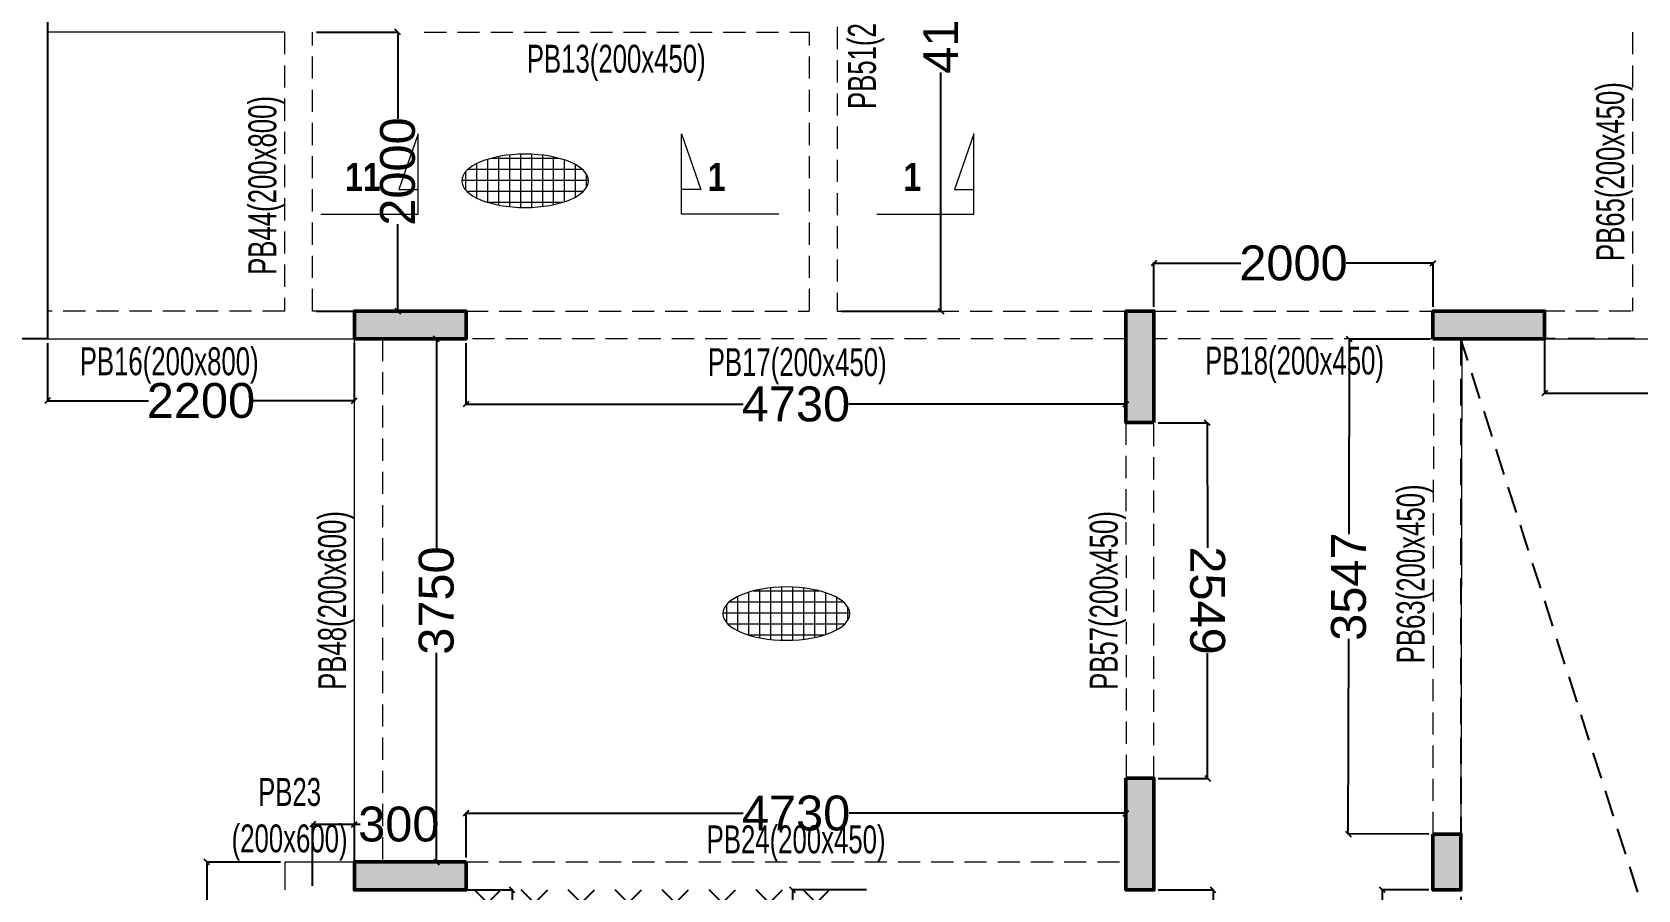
# Model space of a CAD drawing. Header units: millimetres. Extents: x 372 to 37729, y 179 to 80599.
# Drawn here: x 8692 to 20200, y 59841 to 65991 of the extents above; entities that cross this region are included whole.
import ezdxf
from ezdxf.enums import TextEntityAlignment as Align

# ---------------------------------------------------------------- set-up
doc = ezdxf.new("R2010")
doc.units = ezdxf.units.MM
doc.linetypes.add('DASHED', pattern=[0.75, 0.5, -0.25])
doc.linetypes.add('HIDDEN', pattern=[9.525, 6.35, -3.175])
for name, color, linetype in [('00_LA-DLINES', 3, 'Continuous'), ('S-DIM', 8, 'Continuous'), ('SL-FW-HIDDEN', 1, 'Continuous'), ('TEXT', 7, 'Continuous'), ('TOILET SUNK BY100', 240, 'Continuous'), ('TOILET SUNK BY80', 240, 'Continuous')]:
    doc.layers.add(name, color=color, linetype=linetype)
for name, color, linetype, lineweight in [('A-CLMN', 5, 'Continuous', 50), ('A-CONC-PATT', 253, 'Continuous', 0), ('A-ELEV-005', 9, 'Continuous', 5), ('S - BEAM', 7, 'Continuous', 13), ('S - BEAM TXT', 30, 'Continuous', 13), ('section symb', 5, 'Continuous', 0)]:
    doc.layers.add(name, color=color, linetype=linetype, lineweight=lineweight)
doc.styles.add('S - GRID TXT', font='ARIALNB.TTF')
doc.styles.add('SD', font='ARIALNB.TTF')
doc.styles.add('SOBHA', font='arial.ttf')
doc.styles.add('TITLE', font='tahoma.ttf')
doc.dimstyles.new('S--20', dxfattribs={"dimscale": 20, "dimtxt": 12.5, "dimasz": 2, "dimexe": 0.25, "dimexo": 1.5, "dimgap": 0.1, "dimtad": 0, "dimdec": 0, "dimrnd": 0.0005, "dimzin": 0, "dimdsep": 46, "dimtxsty": 'SOBHA', "dimblk": 'OBLIQUE', "dimcen": 0.09, "dimclrd": 8, "dimclre": 8, "dimclrt": 4, "dimadec": 0, "dimazin": 0, "dimtfac": 1, "dimtdec": 0, "dimtofl": 0, "dimtmove": 0, "dimatfit": 3, "dimfxl": 0.18, "dimtolj": 1, "dimtzin": 0, "dimlwd": -1, "dimlwe": -1, "dimarcsym": 0})

# ---------------------------------------------------------------- blocks, each defined once
blk = doc.blocks.new('plinth beam layout')
at = {"layer": 'TOILET SUNK BY100', "linetype": 'Continuous', "lineweight": 18}
h = blk.add_hatch(dxfattribs=at)
h.set_pattern_fill('NET', color=2, scale=630)
h.set_pattern_definition([(2e-15, (-379981.6, -2204567.04), (0, 78.75), []), (90, (-379981.6, -2204567.04), (-78.75, 5e-15), [])])
h.paths.add_polyline_path([(-177549, -2191870), (-177550, -2191878), (-177553, -2191888), (-177557, -2191897), (-177562, -2191907), (-177569, -2191916), (-177576, -2191925), (-177584, -2191934), (-177594, -2191943), (-177604, -2191951), (-177616, -2191960), (-177628, -2191968), (-177642, -2191975), (-177656, -2191983), (-177671, -2191990), (-177687, -2191997), (-177704, -2192003), (-177721, -2192009), (-177740, -2192015), (-177759, -2192021), (-177778, -2192026), (-177798, -2192030), (-177819, -2192034), (-177840, -2192038), (-177862, -2192041), (-177883, -2192044), (-177905, -2192046), (-177928, -2192048), (-177950, -2192049), (-177973, -2192050), (-177996, -2192050), (-178019, -2192050), (-178041, -2192050), (-178064, -2192049), (-178087, -2192047), (-178109, -2192045), (-178131, -2192042), (-178153, -2192039), (-178174, -2192036), (-178195, -2192032), (-178215, -2192028), (-178235, -2192023), (-178254, -2192018), (-178273, -2192012), (-178291, -2192006), (-178308, -2192000), (-178324, -2191994), (-178340, -2191987), (-178355, -2191979), (-178369, -2191972), (-178381, -2191964), (-178393, -2191955), (-178404, -2191947), (-178414, -2191938), (-178423, -2191930), (-178431, -2191921), (-178438, -2191911), (-178444, -2191902), (-178448, -2191893), (-178452, -2191883), (-178454, -2191874), (-178454, -2191868), (-178455, -2191859), (-178454, -2191846), (-178452, -2191835), (-178448, -2191826), (-178444, -2191816), (-178438, -2191807), (-178431, -2191798), (-178423, -2191789), (-178414, -2191780), (-178404, -2191771), (-178393, -2191763), (-178381, -2191755), (-178369, -2191747), (-178355, -2191739), (-178340, -2191732), (-178324, -2191725), (-178308, -2191718), (-178291, -2191712), (-178273, -2191706), (-178254, -2191700), (-178235, -2191695), (-178215, -2191690), (-178195, -2191686), (-178174, -2191682), (-178153, -2191679), (-178131, -2191676), (-178109, -2191673), (-178087, -2191671), (-178064, -2191670), (-178041, -2191669), (-178019, -2191668), (-177996, -2191668), (-177973, -2191668), (-177950, -2191669), (-177928, -2191671), (-177905, -2191672), (-177883, -2191675), (-177862, -2191677), (-177840, -2191681), (-177819, -2191684), (-177798, -2191688), (-177778, -2191693), (-177759, -2191698), (-177740, -2191703), (-177721, -2191709), (-177704, -2191715), (-177687, -2191721), (-177671, -2191728), (-177656, -2191735), (-177642, -2191743), (-177628, -2191751), (-177616, -2191759), (-177604, -2191767), (-177594, -2191776), (-177584, -2191784), (-177576, -2191793), (-177569, -2191802), (-177562, -2191812), (-177557, -2191821), (-177553, -2191830), (-177550, -2191840), (-177549, -2191848), (-177548, -2191859)])
h = blk.add_hatch(dxfattribs=at)
h.set_pattern_fill('NET', color=2, scale=630)
h.set_pattern_definition([(2e-15, (-378109.96, -2207670.246), (0, 78.75), []), (90, (-378109.96, -2207670.246), (-78.75, 5e-15), [])])
h.paths.add_polyline_path([(-175677, -2194973), (-175679, -2194982), (-175682, -2194991), (-175686, -2195001), (-175691, -2195010), (-175697, -2195019), (-175704, -2195028), (-175713, -2195037), (-175722, -2195046), (-175733, -2195054), (-175744, -2195063), (-175757, -2195071), (-175770, -2195079), (-175784, -2195086), (-175799, -2195093), (-175815, -2195100), (-175832, -2195107), (-175850, -2195113), (-175868, -2195118), (-175887, -2195124), (-175907, -2195129), (-175927, -2195133), (-175947, -2195137), (-175968, -2195141), (-175990, -2195144), (-176012, -2195147), (-176034, -2195149), (-176056, -2195151), (-176079, -2195152), (-176102, -2195153), (-176124, -2195154), (-176147, -2195153), (-176170, -2195153), (-176192, -2195152), (-176215, -2195150), (-176237, -2195148), (-176259, -2195146), (-176281, -2195143), (-176302, -2195139), (-176323, -2195135), (-176343, -2195131), (-176363, -2195126), (-176383, -2195121), (-176401, -2195116), (-176419, -2195110), (-176436, -2195103), (-176453, -2195097), (-176468, -2195090), (-176483, -2195082), (-176497, -2195075), (-176510, -2195067), (-176522, -2195059), (-176533, -2195050), (-176543, -2195042), (-176552, -2195033), (-176560, -2195024), (-176566, -2195015), (-176572, -2195005), (-176577, -2194996), (-176580, -2194986), (-176582, -2194977), (-176583, -2194972), (-176584, -2194962), (-176583, -2194949), (-176580, -2194938), (-176577, -2194929), (-176572, -2194919), (-176566, -2194910), (-176560, -2194901), (-176552, -2194892), (-176543, -2194883), (-176533, -2194874), (-176522, -2194866), (-176510, -2194858), (-176497, -2194850), (-176483, -2194842), (-176468, -2194835), (-176453, -2194828), (-176436, -2194821), (-176419, -2194815), (-176401, -2194809), (-176383, -2194804), (-176363, -2194798), (-176343, -2194794), (-176323, -2194789), (-176302, -2194785), (-176281, -2194782), (-176259, -2194779), (-176237, -2194777), (-176215, -2194775), (-176192, -2194773), (-176170, -2194772), (-176147, -2194771), (-176124, -2194771), (-176102, -2194772), (-176079, -2194772), (-176056, -2194774), (-176034, -2194776), (-176012, -2194778), (-175990, -2194781), (-175968, -2194784), (-175947, -2194787), (-175927, -2194791), (-175907, -2194796), (-175887, -2194801), (-175868, -2194806), (-175850, -2194812), (-175832, -2194818), (-175815, -2194825), (-175799, -2194831), (-175784, -2194839), (-175770, -2194846), (-175757, -2194854), (-175744, -2194862), (-175733, -2194870), (-175722, -2194879), (-175713, -2194888), (-175704, -2194896), (-175697, -2194906), (-175691, -2194915), (-175686, -2194924), (-175682, -2194934), (-175679, -2194943), (-175677, -2194952), (-175676, -2194962)])
at = {"layer": 'TOILET SUNK BY80'}
h = blk.add_hatch(dxfattribs=at)
h.set_pattern_fill('ANSI37', color=256, scale=75, style=0)
h.set_pattern_definition([(45, (-2861.98, -360192.46), (-168.379802, 168.379802), []), (135, (-2861.98, -360192.46), (-168.379802, -168.379802), [])])
h.paths.add_polyline_path([(-175726, -2196942), (-178525, -2196942), (-178525, -2198492), (-175725, -2198492)])
at = {"layer": 'A-CLMN', "lineweight": 18, "extrusion": (0, 0, -1)}
for centre in [(-178002, -2191859, 0), (-176130, -2194962, 0)]:
    blk.add_ellipse(centre, major_axis=(454, 0), ratio=0.421603, dxfattribs=at)
at = {"layer": 'S - BEAM', "linetype": 'HIDDEN', "ltscale": 25}
for p, q in [((-175765, -2188613, 0), (-175765, -2192793, 0)), ((-179726, -2190793, 0), (-179726, -2192793, 0)), ((-179526, -2192793, 0), (-179526, -2190793, 0)), ((-178725, -2190793, -1), (-175965, -2190793, -1)), ((-175965, -2192793, 0), (-175965, -2190793, 0)), ((-170066, -2190793, 0), (-170066, -2192793, 0)), ((-179725, -2192793, 2), (-181425, -2192793, 6)), ((-179226, -2192793, 0), (-179526, -2192793, 1)), ((-178426, -2192793, 0), (-175966, -2192793, 0)), ((-175766, -2192793, 0), (-173696, -2192793, 0)), ((-173496, -2192793, 0), (-171496, -2192793, 0)), ((-170074, -2192793, 0), (-170696, -2192793, 0)), ((-179025, -2192993, 0), (-179025, -2196743, 0)), ((-173696, -2192993, 0), (-178426, -2192993, 0)), ((-171496, -2192993, 0), (-173496, -2192993, 0)), ((-171495, -2196543, 0), (-171489, -2192995, 0)), ((-173696, -2193593, 0), (-173695, -2196143, 0)), ((-173495, -2196143, 0), (-173496, -2193594, 0)), ((-178425, -2196741, 0), (-173695, -2196741, 0))]:
    blk.add_line(p, q, dxfattribs=at)
at = {"layer": 'S - BEAM', "linetype": 'ByBlock', "ltscale": 25}
for p, q in [((-181425, -2192793, 6), (-181425, -2192993, 6)), ((-181425, -2192993, 0), (-179226, -2192993, 0)), ((-179225, -2196743, 0), (-179226, -2192993, 0)), ((-171288, -2192995, 0), (-171295, -2196543, 0)), ((-170696, -2192993, 0), (-166366, -2192993, 0)), ((-179225, -2196743, 0), (-179725, -2196743, 0)), ((-179725, -2196743, 0), (-179725, -2196943, 0))]:
    blk.add_line(p, q, dxfattribs=at)
at = {"layer": 'section symb', "ltscale": 1000, "elevation": 0}
for points in [[(-179466, -2192097), (-178768, -2192097), (-178768, -2191523), (-178907, -2191920), (-178768, -2191920)], [(-176183, -2192097), (-176881, -2192097), (-176881, -2191523), (-176742, -2191920), (-176881, -2191920)], [(-175482, -2192097), (-174785, -2192097), (-174785, -2191523), (-174924, -2191920), (-174785, -2191920)]]:
    blk.add_lwpolyline(points, dxfattribs=at)
at = {"layer": 'S - BEAM TXT', "char_height": 200, "attachment_point": 8, "rotation": 90, "style": 'S - GRID TXT'}
for s, insert in [('{\\fSwis721 LtCn BT|b0|i0|c0|p34;\\W0.9;PB51(200x450)}', (-175428, -2190703, 0)), ('{\\fSwis721 LtCn BT|b0|i0|c0|p34;\\W0.9;PB65(200x450)}', (-170065, -2191793, 0)), ('{\\fSwis721 LtCn BT|b0|i0|c0|p34;\\W0.9;PB44(200x800)}', (-179725, -2191892, -1)), ('{\\fSwis721 LtCn BT|b0|i0|c0|p34;\\W0.9;PB63(200x450)}', (-171495, -2194677, 0)), ('{\\fSwis721 LtCn BT|b0|i0|c0|p34;\\W0.9;PB48(200x600)}', (-179225, -2194868, 0)), ('{\\fSwis721 LtCn BT|b0|i0|c0|p34;\\W0.9;PB57(200x450)}', (-173695, -2194868, 0))]:
    blk.add_mtext(s, dxfattribs=dict(at, insert=insert))
at = {"layer": 'S - BEAM TXT', "char_height": 200, "attachment_point": 8, "style": 'S - GRID TXT'}
for s, insert in [('{\\fSwis721 LtCn BT|b0|i0|c0|p34;\\W0.9;PB13(200x450)}', (-177349, -2191144, -1)), ('{\\fSwis721 LtCn BT|b0|i0|c0|p34;\\W0.9;PB17(200x450)}', (-176052, -2193319, 0)), ('{\\fSwis721 LtCn BT|b0|i0|c0|p34;\\W0.9;PB18(200x450)}', (-172488, -2193308, 0)), ('{\\fSwis721 LtCn BT|b0|i0|c0|p34;\\W0.9;PB23\\P(200x600)}', (-179690, -2196734, 0)), ('{\\fSwis721 LtCn BT|b0|i0|c0|p34;\\W0.9;PB24(200x450)}', (-176060, -2196741, 0))]:
    blk.add_mtext(s, dxfattribs=dict(at, insert=insert))
at = {"layer": 'S - BEAM TXT', "insert": (-180553, -2193313, 0), "char_height": 200, "width": 1464.01, "attachment_point": 8, "style": 'S - GRID TXT'}
blk.add_mtext('{\\fSwis721 LtCn BT|b0|i0|c0|p34;\\W0.9;PB16(200x800)}', dxfattribs=at)
at = {"layer": 'TEXT', "color": 4, "linetype": 'Continuous', "style": 'SD'}
for s, rotation, p in [('11', 359.9895, (-179292, -2191931, 0)), ('1', 0.0105, (-176693, -2191931, 0)), ('1', 0.0105, (-175291, -2191931, 0))]:
    blk.add_text(s, height=200, rotation=rotation, dxfattribs=at).set_placement(p)
blk = doc.blocks.new('TYP CLM')
at = {"layer": 'A-CONC-PATT'}
h = blk.add_hatch(color=256, dxfattribs=at)
h.dxf.hatch_style = 1
h.paths.add_polyline_path([(2410, 31480), (2410, 31280), (3210, 31280), (3210, 31480)])
h = blk.add_hatch(color=256, dxfattribs=at)
h.dxf.hatch_style = 1
h.paths.add_polyline_path([(7940, 30680), (8140, 30680), (8140, 31480), (7940, 31480)])
h = blk.add_hatch(color=256, dxfattribs=at)
h.dxf.hatch_style = 1
h.paths.add_polyline_path([(7940, 30680), (8140, 30680), (8140, 31480), (7940, 31480)])
h = blk.add_hatch(color=256, dxfattribs=at)
h.dxf.hatch_style = 1
h.paths.add_polyline_path([(10140, 31480), (10140, 31280), (10940, 31280), (10940, 31480)])
h = blk.add_hatch(color=256, dxfattribs=at)
h.dxf.hatch_style = 1
h.paths.add_polyline_path([(8140, 28130), (7940, 28130), (7940, 27330), (8140, 27330)])
h = blk.add_hatch(color=256, dxfattribs=at)
h.dxf.hatch_style = 1
h.paths.add_polyline_path([(10340, 27730), (10140, 27730), (10140, 27330), (10340, 27330)])
h = blk.add_hatch(color=256, dxfattribs=at)
h.dxf.hatch_style = 1
h.paths.add_polyline_path([(3210, 27330), (3210, 27530), (2410, 27530), (2410, 27330)])
h = blk.add_hatch(color=256, dxfattribs=at)
h.dxf.hatch_style = 1
h.paths.add_polyline_path([(3210, 27330), (3210, 27530), (2410, 27530), (2410, 27330)])
at = {"layer": 'A-CLMN'}
for points, elevation in [([(2410, 31280), (2410, 31480), (3210, 31480), (3210, 31280)], 1), ([(8140, 30680), (7940, 30680), (7940, 31480), (8140, 31480)], 1), ([(8140, 30680), (7940, 30680), (7940, 31480), (8140, 31480)], 1), ([(10140, 31280), (10140, 31480), (10940, 31480), (10940, 31280)], 1), ([(7940, 28130), (8140, 28130), (8140, 27330), (7940, 27330)], 1), ([(10140, 27730), (10340, 27730), (10340, 27330), (10140, 27330)], 1), ([(3210, 27530), (3210, 27330), (2410, 27330), (2410, 27530)], 0), ([(3210, 27530), (3210, 27330), (2410, 27330), (2410, 27530)], 0)]:
    blk.add_lwpolyline(points, close=True, dxfattribs=dict(at, elevation=elevation))
blk = doc.blocks.new('*U76')
at = {"layer": 'SL-FW-HIDDEN', "linetype": 'HIDDEN', "ltscale": 30}
blk.add_line((5532, 17302), (0, 0), dxfattribs=at)
blk.add_lwpolyline([(0, 17302), (5532, 17302), (5532, 0), (0, 0)], close=True, dxfattribs=at)
at = {"layer": 'SL-FW-HIDDEN', "linetype": 'DASHED', "ltscale": 250, "style": 'TITLE'}
blk.add_attdef('DECRIPTION', text='', height=125, dxfattribs=at).set_placement((960, 116), align=Align.MIDDLE_CENTER)
blk = doc.blocks.new('_Oblique')
at = {"color": 0, "linetype": 'ByBlock', "lineweight": -2}
blk.add_line((-0.5, -0.5), (0.5, 0.5), dxfattribs=at)
blk = doc.blocks.new('*D290')
at = {"layer": 'Defpoints', "color": 0, "linetype": 'ByBlock', "transparency": 16777216}
for p in [(19532, 63991, 0), (23862, 63991, 0), (23862, 63402)]:
    blk.add_point(p, dxfattribs=at)
at = {"layer": 'S-DIM', "color": 8, "transparency": 16777216}
for p, q in [((19532, 63961), (19532, 63397)), ((23862, 63961), (23862, 63397)), ((19532, 63402), (21317, 63402)), ((23862, 63402), (22077, 63402))]:
    blk.add_line(p, q, dxfattribs=at)
at = {"layer": 'S-DIM', "color": 8, "linetype": 'ByBlock', "transparency": 16777216, "xscale": 40, "yscale": 40, "zscale": 40, "rotation": 180}
blk.add_blockref('_Oblique', (19532, 63402), dxfattribs=at)
at = {"layer": 'S-DIM', "color": 8, "linetype": 'ByBlock', "transparency": 16777216, "xscale": 40, "yscale": 40, "zscale": 40}
blk.add_blockref('_Oblique', (23862, 63402), dxfattribs=at)
at = {"layer": 'S-DIM', "color": 4, "linetype": 'ByBlock', "transparency": 16777216, "insert": (21697, 63402), "char_height": 250, "attachment_point": 5, "style": 'SOBHA'}
blk.add_mtext('\\A1;4330', dxfattribs=at)
blk = doc.blocks.new('*D404')
at = {"layer": 'Defpoints', "color": 0, "linetype": 'ByBlock', "transparency": 16777216}
for p in [(18732, 64334), (16731, 63991, 0), (18732, 63991, 0)]:
    blk.add_point(p, dxfattribs=at)
at = {"layer": 'S-DIM', "color": 8, "transparency": 16777216}
for p, q in [((16731, 64021), (16731, 64339)), ((16731, 64334), (17355, 64334)), ((18732, 64334), (18109, 64334)), ((18732, 64021), (18732, 64339))]:
    blk.add_line(p, q, dxfattribs=at)
at = {"layer": 'S-DIM', "color": 8, "linetype": 'ByBlock', "transparency": 16777216, "xscale": 40, "yscale": 40, "zscale": 40, "rotation": 180}
blk.add_blockref('_Oblique', (16731, 64334), dxfattribs=at)
at = {"layer": 'S-DIM', "color": 8, "linetype": 'ByBlock', "transparency": 16777216, "xscale": 40, "yscale": 40, "zscale": 40}
blk.add_blockref('_Oblique', (18732, 64334), dxfattribs=at)
at = {"layer": 'S-DIM', "color": 4, "linetype": 'ByBlock', "transparency": 16777216, "insert": (17732, 64334), "char_height": 250, "attachment_point": 5, "style": 'SOBHA'}
blk.add_mtext('\\A1;2000', dxfattribs=at)
blk = doc.blocks.new('*D291')
at = {"layer": 'Defpoints', "color": 0, "linetype": 'ByBlock', "transparency": 16777216}
for p in [(11801, 63791, 0), (16532, 63791, 0), (16532, 63323)]:
    blk.add_point(p, dxfattribs=at)
at = {"layer": 'S-DIM', "color": 8, "transparency": 16777216}
for p, q in [((11801, 63761), (11801, 63318)), ((16532, 63761), (16532, 63318)), ((11801, 63323), (13787, 63323)), ((16532, 63323), (14546, 63323))]:
    blk.add_line(p, q, dxfattribs=at)
at = {"layer": 'S-DIM', "color": 8, "linetype": 'ByBlock', "transparency": 16777216, "xscale": 40, "yscale": 40, "zscale": 40, "rotation": 180}
blk.add_blockref('_Oblique', (11801, 63323), dxfattribs=at)
at = {"layer": 'S-DIM', "color": 8, "linetype": 'ByBlock', "transparency": 16777216, "xscale": 40, "yscale": 40, "zscale": 40}
blk.add_blockref('_Oblique', (16532, 63323), dxfattribs=at)
at = {"layer": 'S-DIM', "color": 4, "linetype": 'ByBlock', "transparency": 16777216, "insert": (14166, 63323), "char_height": 250, "attachment_point": 5, "style": 'SOBHA'}
blk.add_mtext('\\A1;4730', dxfattribs=at)
blk = doc.blocks.new('*D405')
at = {"layer": 'Defpoints', "color": 0, "linetype": 'ByBlock', "transparency": 16777216}
for p in [(11202, 63790, 0), (11202, 60040, 0), (11589, 60040)]:
    blk.add_point(p, dxfattribs=at)
at = {"layer": 'S-DIM', "color": 8, "transparency": 16777216}
for p, q in [((11232, 63790), (11594, 63790)), ((11589, 63790), (11589, 62290)), ((11589, 60040), (11589, 61540)), ((11232, 60040), (11594, 60040))]:
    blk.add_line(p, q, dxfattribs=at)
at = {"layer": 'S-DIM', "color": 8, "linetype": 'ByBlock', "transparency": 16777216, "xscale": 40, "yscale": 40, "zscale": 40}
for p, rotation in [((11589, 63790), 90), ((11589, 60040), 270)]:
    blk.add_blockref('_Oblique', p, dxfattribs=dict(at, rotation=rotation))
at = {"layer": 'S-DIM', "color": 4, "linetype": 'ByBlock', "transparency": 16777216, "insert": (11589, 61915), "char_height": 250, "attachment_point": 5, "rotation": 90, "style": 'SOBHA'}
blk.add_mtext('\\A1;3750', dxfattribs=at)
blk = doc.blocks.new('*D406')
at = {"layer": 'Defpoints', "color": 0, "linetype": 'ByBlock', "transparency": 16777216}
for p in [(16532, 60390), (11802, 60043, 0), (16532, 60043, 0)]:
    blk.add_point(p, dxfattribs=at)
at = {"layer": 'S-DIM', "color": 8, "transparency": 16777216}
for p, q in [((11802, 60073), (11802, 60395)), ((11802, 60390), (13788, 60390)), ((16532, 60390), (14547, 60390)), ((16532, 60073), (16532, 60395))]:
    blk.add_line(p, q, dxfattribs=at)
at = {"layer": 'S-DIM', "color": 8, "linetype": 'ByBlock', "transparency": 16777216, "xscale": 40, "yscale": 40, "zscale": 40, "rotation": 180}
blk.add_blockref('_Oblique', (11802, 60390), dxfattribs=at)
at = {"layer": 'S-DIM', "color": 8, "linetype": 'ByBlock', "transparency": 16777216, "xscale": 40, "yscale": 40, "zscale": 40}
blk.add_blockref('_Oblique', (16532, 60390), dxfattribs=at)
at = {"layer": 'S-DIM', "color": 4, "linetype": 'ByBlock', "transparency": 16777216, "insert": (14167, 60390), "char_height": 250, "attachment_point": 5, "style": 'SOBHA'}
blk.add_mtext('\\A1;4730', dxfattribs=at)
blk = doc.blocks.new('*D407')
at = {"layer": 'Defpoints', "color": 0, "linetype": 'ByBlock', "transparency": 16777216}
for p in [(11702, 59840, 0), (11702, 58292, 0), (12132, 58292)]:
    blk.add_point(p, dxfattribs=at)
at = {"layer": 'S-DIM', "color": 8, "transparency": 16777216}
for p, q in [((11732, 59840), (12137, 59840)), ((12132, 59840), (12132, 59430)), ((12132, 58292), (12132, 58702)), ((11732, 58292), (12137, 58292))]:
    blk.add_line(p, q, dxfattribs=at)
at = {"layer": 'S-DIM', "color": 8, "linetype": 'ByBlock', "transparency": 16777216, "xscale": 40, "yscale": 40, "zscale": 40}
for p, rotation in [((12132, 59840), 90), ((12132, 58292), 270)]:
    blk.add_blockref('_Oblique', p, dxfattribs=dict(at, rotation=rotation))
at = {"layer": 'S-DIM', "color": 4, "linetype": 'ByBlock', "transparency": 16777216, "insert": (12132, 59066), "char_height": 250, "attachment_point": 5, "rotation": 90, "style": 'SOBHA'}
blk.add_mtext('\\A1;1548', dxfattribs=at)
blk = doc.blocks.new('*D293')
at = {"layer": 'Defpoints', "color": 0, "linetype": 'ByBlock', "transparency": 16777216}
for p in [(10502, 60040, 0), (9944, 55940), (10502, 55940, 0)]:
    blk.add_point(p, dxfattribs=at)
at = {"layer": 'S-DIM', "color": 8, "transparency": 16777216}
for p, q in [((10472, 60040), (9939, 60040)), ((9944, 60040), (9944, 58370)), ((9944, 55940), (9944, 57610)), ((10472, 55940), (9939, 55940))]:
    blk.add_line(p, q, dxfattribs=at)
at = {"layer": 'S-DIM', "color": 8, "linetype": 'ByBlock', "transparency": 16777216, "xscale": 40, "yscale": 40, "zscale": 40}
for p, rotation in [((9944, 60040), 89.99363314892346), ((9944, 55940), 269.9936331489235)]:
    blk.add_blockref('_Oblique', p, dxfattribs=dict(at, rotation=rotation))
at = {"layer": 'S-DIM', "color": 4, "linetype": 'ByBlock', "transparency": 16777216, "insert": (9944, 57990), "char_height": 250, "attachment_point": 5, "rotation": 89.9936, "style": 'SOBHA'}
blk.add_mtext('\\A1;4100', dxfattribs=at)
blk = doc.blocks.new('*D295')
at = {"layer": 'Defpoints', "color": 0, "linetype": 'ByBlock', "transparency": 16777216}
for p in [(11002, 60311), (10702, 59840, 0), (11002, 59840, 0)]:
    blk.add_point(p, dxfattribs=at)
at = {"layer": 'S-DIM', "color": 8, "transparency": 16777216}
for p, q in [((10702, 59870), (10702, 60316)), ((10702, 60311), (11002, 60311)), ((11002, 59870), (11002, 60316)), ((11002, 60311), (11042, 60311))]:
    blk.add_line(p, q, dxfattribs=at)
at = {"layer": 'S-DIM', "color": 8, "linetype": 'ByBlock', "transparency": 16777216, "xscale": 40, "yscale": 40, "zscale": 40, "rotation": 180}
blk.add_blockref('_Oblique', (10702, 60311), dxfattribs=at)
at = {"layer": 'S-DIM', "color": 8, "linetype": 'ByBlock', "transparency": 16777216, "xscale": 40, "yscale": 40, "zscale": 40}
blk.add_blockref('_Oblique', (11002, 60311), dxfattribs=at)
at = {"layer": 'S-DIM', "color": 4, "linetype": 'ByBlock', "transparency": 16777216, "insert": (11320, 60311), "char_height": 250, "attachment_point": 5, "style": 'SOBHA'}
blk.add_mtext('\\A1;300', dxfattribs=at)
blk = doc.blocks.new('*D296')
at = {"layer": 'Defpoints', "color": 0, "linetype": 'ByBlock', "transparency": 16777216}
for p in [(14142, 59840), (14701, 59840, 0), (14702, 56140, 0)]:
    blk.add_point(p, dxfattribs=at)
at = {"layer": 'S-DIM', "color": 8, "transparency": 16777216}
for p, q in [((14671, 59840), (14137, 59840)), ((14142, 59840), (14142, 58365)), ((14143, 56140), (14143, 57615)), ((14672, 56140), (14138, 56140))]:
    blk.add_line(p, q, dxfattribs=at)
at = {"layer": 'S-DIM', "color": 8, "linetype": 'ByBlock', "transparency": 16777216, "xscale": 40, "yscale": 40, "zscale": 40}
for p, rotation in [((14142, 59840), 90.00314597326656), ((14143, 56140), 270.0031459732666)]:
    blk.add_blockref('_Oblique', p, dxfattribs=dict(at, rotation=rotation))
at = {"layer": 'S-DIM', "color": 4, "linetype": 'ByBlock', "transparency": 16777216, "insert": (14142, 57990), "char_height": 250, "attachment_point": 5, "rotation": 270.0031, "style": 'SOBHA'}
blk.add_mtext('\\A1;3700', dxfattribs=at)
blk = doc.blocks.new('*D409')
at = {"layer": 'Defpoints', "color": 0, "linetype": 'ByBlock', "transparency": 16777216}
for p in [(16732, 59840, 0), (16732, 56140, 0), (17156, 56140)]:
    blk.add_point(p, dxfattribs=at)
at = {"layer": 'S-DIM', "color": 8, "transparency": 16777216}
for p, q in [((16762, 59840), (17161, 59840)), ((17156, 59840), (17156, 58365)), ((17156, 56140), (17156, 57615)), ((16762, 56140), (17161, 56140))]:
    blk.add_line(p, q, dxfattribs=at)
at = {"layer": 'S-DIM', "color": 8, "linetype": 'ByBlock', "transparency": 16777216, "xscale": 40, "yscale": 40, "zscale": 40}
for p, rotation in [((17156, 59840), 90), ((17156, 56140), 270)]:
    blk.add_blockref('_Oblique', p, dxfattribs=dict(at, rotation=rotation))
at = {"layer": 'S-DIM', "color": 4, "linetype": 'ByBlock', "transparency": 16777216, "insert": (17156, 57990), "char_height": 250, "attachment_point": 5, "rotation": 90, "style": 'SOBHA'}
blk.add_mtext('\\A1;3700', dxfattribs=at)
blk = doc.blocks.new('*D410')
at = {"layer": 'Defpoints', "color": 0, "linetype": 'ByBlock', "transparency": 16777216}
for p in [(16731, 63189, 0), (17114, 63189), (16732, 60640, 0)]:
    blk.add_point(p, dxfattribs=at)
at = {"layer": 'S-DIM', "color": 8, "transparency": 16777216}
for p, q in [((16761, 63189), (17119, 63189)), ((17114, 63189), (17115, 62292)), ((17116, 60640), (17115, 61537)), ((16762, 60640), (17121, 60640))]:
    blk.add_line(p, q, dxfattribs=at)
at = {"layer": 'S-DIM', "color": 8, "linetype": 'ByBlock', "transparency": 16777216, "xscale": 40, "yscale": 40, "zscale": 40}
for p, rotation in [((17114, 63189), 90.02528627692789), ((17116, 60640), 270.0252862769279)]:
    blk.add_blockref('_Oblique', p, dxfattribs=dict(at, rotation=rotation))
at = {"layer": 'S-DIM', "color": 4, "linetype": 'ByBlock', "transparency": 16777216, "insert": (17115, 61915), "char_height": 250, "attachment_point": 5, "rotation": 270.0253, "style": 'SOBHA'}
blk.add_mtext('\\A1;2549', dxfattribs=at)
blk = doc.blocks.new('*D411')
at = {"layer": 'Defpoints', "color": 0, "linetype": 'ByBlock', "transparency": 16777216}
for p in [(18132, 63789), (18739, 63788, 0), (18732, 60241, 0)]:
    blk.add_point(p, dxfattribs=at)
at = {"layer": 'S-DIM', "color": 8, "transparency": 16777216}
for p, q in [((18709, 63788), (18127, 63789)), ((18132, 63789), (18129, 62391)), ((18125, 60242), (18128, 61640)), ((18702, 60241), (18120, 60242))]:
    blk.add_line(p, q, dxfattribs=at)
at = {"layer": 'S-DIM', "color": 8, "linetype": 'ByBlock', "transparency": 16777216, "xscale": 40, "yscale": 40, "zscale": 40}
for p, rotation in [((18132, 63789), 89.88902649087959), ((18125, 60242), 269.8890264908796)]:
    blk.add_blockref('_Oblique', p, dxfattribs=dict(at, rotation=rotation))
at = {"layer": 'S-DIM', "color": 4, "linetype": 'ByBlock', "transparency": 16777216, "insert": (18128, 62015), "char_height": 250, "attachment_point": 5, "rotation": 89.889, "style": 'SOBHA'}
blk.add_mtext('\\A1;3547', dxfattribs=at)
blk = doc.blocks.new('*D297')
at = {"layer": 'Defpoints', "color": 0, "linetype": 'ByBlock', "transparency": 16777216}
for p in [(18368, 59841), (18732, 59841, 0), (18732, 56141, 0)]:
    blk.add_point(p, dxfattribs=at)
at = {"layer": 'S-DIM', "color": 8, "transparency": 16777216}
for p, q in [((18702, 59841), (18363, 59841)), ((18368, 59841), (18368, 58365)), ((18368, 56141), (18368, 57616)), ((18702, 56141), (18363, 56141))]:
    blk.add_line(p, q, dxfattribs=at)
at = {"layer": 'S-DIM', "color": 8, "linetype": 'ByBlock', "transparency": 16777216, "xscale": 40, "yscale": 40, "zscale": 40}
for p, rotation in [((18368, 59841), 90), ((18368, 56141), 270)]:
    blk.add_blockref('_Oblique', p, dxfattribs=dict(at, rotation=rotation))
at = {"layer": 'S-DIM', "color": 4, "linetype": 'ByBlock', "transparency": 16777216, "insert": (18368, 57991), "char_height": 250, "attachment_point": 5, "rotation": 90, "style": 'SOBHA'}
blk.add_mtext('\\A1;3700', dxfattribs=at)
blk = doc.blocks.new('*D384')
at = {"layer": 'Defpoints', "color": 0, "linetype": 'ByBlock', "transparency": 16777216}
for p in [(10701, 65991, 0), (11312, 65991), (10701, 63991, 0)]:
    blk.add_point(p, dxfattribs=at)
at = {"layer": 'S-DIM', "color": 8, "transparency": 16777216}
for p, q in [((10731, 65991), (11317, 65991)), ((11312, 65991), (11312, 65368)), ((11312, 63991), (11312, 64614)), ((10731, 63991), (11317, 63991))]:
    blk.add_line(p, q, dxfattribs=at)
at = {"layer": 'S-DIM', "color": 8, "linetype": 'ByBlock', "transparency": 16777216, "xscale": 40, "yscale": 40, "zscale": 40}
for p, rotation in [((11312, 65991), 90), ((11312, 63991), 270)]:
    blk.add_blockref('_Oblique', p, dxfattribs=dict(at, rotation=rotation))
at = {"layer": 'S-DIM', "color": 4, "linetype": 'ByBlock', "transparency": 16777216, "insert": (11312, 64991), "char_height": 250, "attachment_point": 5, "rotation": 90, "style": 'SOBHA'}
blk.add_mtext('\\A1;2000', dxfattribs=at)
blk = doc.blocks.new('*D385')
at = {"layer": 'Defpoints', "color": 0, "linetype": 'ByBlock', "transparency": 16777216}
for p in [(8802, 63791, 0), (11001, 63791, 0), (11001, 63348)]:
    blk.add_point(p, dxfattribs=at)
at = {"layer": 'S-DIM', "color": 8, "transparency": 16777216}
for p, q in [((8802, 63761), (8802, 63343)), ((11001, 63761), (11001, 63343)), ((8802, 63348), (9525, 63348)), ((11001, 63348), (10279, 63348))]:
    blk.add_line(p, q, dxfattribs=at)
at = {"layer": 'S-DIM', "color": 8, "linetype": 'ByBlock', "transparency": 16777216, "xscale": 40, "yscale": 40, "zscale": 40, "rotation": 180}
blk.add_blockref('_Oblique', (8802, 63348), dxfattribs=at)
at = {"layer": 'S-DIM', "color": 8, "linetype": 'ByBlock', "transparency": 16777216, "xscale": 40, "yscale": 40, "zscale": 40}
blk.add_blockref('_Oblique', (11001, 63348), dxfattribs=at)
at = {"layer": 'S-DIM', "color": 4, "linetype": 'ByBlock', "transparency": 16777216, "insert": (9902, 63348), "char_height": 250, "attachment_point": 5, "style": 'SOBHA'}
blk.add_mtext('\\A1;2200', dxfattribs=at)
blk = doc.blocks.new('*D342')
at = {"layer": 'Defpoints', "color": 0, "linetype": 'ByBlock', "transparency": 16777216}
for p in [(14462, 68170, 0), (14462, 63990, 0), (15205, 63990)]:
    blk.add_point(p, dxfattribs=at)
at = {"layer": 'S-DIM', "color": 8, "transparency": 16777216}
for p, q in [((14492, 68170), (15210, 68170)), ((15205, 68170), (15205, 66460)), ((15205, 63990), (15205, 65700)), ((14492, 63990), (15210, 63990))]:
    blk.add_line(p, q, dxfattribs=at)
at = {"layer": 'S-DIM', "color": 8, "linetype": 'ByBlock', "transparency": 16777216, "xscale": 40, "yscale": 40, "zscale": 40}
for p, rotation in [((15205, 68170), 90), ((15205, 63990), 270)]:
    blk.add_blockref('_Oblique', p, dxfattribs=dict(at, rotation=rotation))
at = {"layer": 'S-DIM', "color": 4, "linetype": 'ByBlock', "transparency": 16777216, "insert": (15205, 66080), "char_height": 250, "attachment_point": 5, "rotation": 90, "style": 'SOBHA'}
blk.add_mtext('\\A1;4180', dxfattribs=at)

msp = doc.modelspace()

# ---------------------------------------------------------------- linework, layer by layer
at = {"layer": '00_LA-DLINES', "color": 4, "elevation": 5.5}
msp.add_lwpolyline([(7254.2, 71870.6), (8801.8, 71870.6), (8801.8, 63790.6), (7950.9, 63790.6)], dxfattribs=at)
at = {"layer": 'A-ELEV-005'}
msp.add_line((10501.8, 65990.6, -0.4), (8801.8, 65990.6, 5.5), dxfattribs=at)

# ---------------------------------------------------------------- block references
at = {"color": 1}
msp.add_blockref('plinth beam layout', (190227.2, 2256783.3), dxfattribs=at)
at = {"linetype": 'ByBlock'}
msp.add_blockref('TYP CLM', (8591.5, 32510.6, -0.3), dxfattribs=at)
at = {"layer": 'SL-FW-HIDDEN', "color": 3, "linetype": 'DASHED', "lineweight": 5, "ltscale": 30, "xscale": -1, "rotation": 180}
msp.add_blockref('*U76', (18932, 63790.6, -0.3), dxfattribs=at)

# ---------------------------------------------------------------- dimensions: what is measured, and where the dimension line sits
at = {"layer": 'S-DIM', "linetype": 'ByBlock'}
for base, p1, p2, picture, middle in [((15204.7, 63989.9), (14462.5, 68169.9, 0.2), (14462.5, 63989.9, 0.2), '*D342', (15204.7, 66079.9)), ((11311.7, 65990.6), (10701.5, 63990.6, -0.4), (10701.5, 65990.6, -0.4), '*D384', (11311.7, 64990.6)), ((11588.5, 60039.9), (11202.3, 63789.9, 0.2), (11202.3, 60039.9, 0.2), '*D405', (11588.5, 61914.9)), ((12131.9, 58291.6), (11701.8, 59839.9, 0.2), (11701.8, 58291.6, 0.2), '*D407', (12131.9, 59065.8)), ((17155.7, 56139.9), (16732.4, 59839.9, 0.4), (16732.4, 56139.9, 0.4), '*D409', (17155.7, 57989.9)), ((18368.3, 59840.6), (18731.8, 56140.6, -0.3), (18731.8, 59840.6, -0.3), '*D297', (18368.3, 57990.6))]:
    dim = msp.add_linear_dim(base=base, p1=p1, p2=p2, angle=90, dimstyle='S--20', dxfattribs=at)
    dim.commit()
    dim.dimension.update_dxf_attribs({"geometry": picture, "text_midpoint": middle})
for base, p1, p2, picture, middle in [((18731.5, 64334.2), (16731.5, 63990.6, 0.3), (18731.5, 63990.6, 0.3), '*D404', (17731.5, 64334.2)), ((23861.8, 63402.4), (19531.8, 63990.6, 0.3), (23861.8, 63990.6, 0.3), '*D290', (21696.8, 63402.4)), ((11001.5, 63347.7), (8801.8, 63790.6, -0.3), (11001.5, 63790.6, -0.4), '*D385', (9901.7, 63347.7)), ((16531.5, 63323.4), (11801.5, 63790.6, 0.3), (16531.5, 63790.6, 0.3), '*D291', (14166.5, 63323.4)), ((16532.4, 60389.8), (11802.5, 60042.6, 0.2), (16532.4, 60042.6, 0.4), '*D406', (14167.4, 60389.8)), ((11002.3, 60311.3), (10702.2, 59839.9, 0.2), (11002.3, 59839.9, 0.2), '*D295', (11319.9, 60311.3))]:
    dim = msp.add_linear_dim(base=base, p1=p1, p2=p2, dimstyle='S--20', dxfattribs=at)
    dim.commit()
    dim.dimension.update_dxf_attribs({"geometry": picture, "text_midpoint": middle})
for p1, p2, distance, picture, middle in [((18731.8, 60240.6, -0.3), (18738.7, 63787.9, 0.1), 606.9, '*D411', (18128.4, 62015.4)), ((16732.4, 60639.9, 0.4), (16731.3, 63189.3, 0.4), -383.2, '*D410', (17115, 61914.8)), ((10502, 60039.9, 0.2), (10501.6, 55939.9, 0.4), -557.6, '*D293', (9944.2, 57990)), ((14701.6, 56139.9, -0.2), (14701.4, 59839.9, 0.2), 559, '*D296', (14142.5, 57989.9))]:
    dim = msp.add_aligned_dim(p1=p1, p2=p2, distance=distance, dimstyle='S--20', dxfattribs=at)
    dim.commit()
    dim.dimension.update_dxf_attribs({"geometry": picture, "text_midpoint": middle})

doc.saveas('drawing.dxf')
